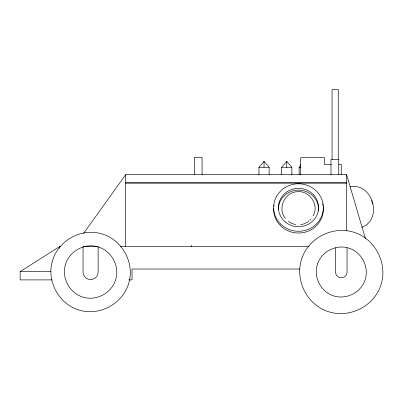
<?xml version="1.0" encoding="UTF-8"?>
<svg xmlns="http://www.w3.org/2000/svg" width="403" height="403" viewBox="0 0 403 403"><rect width="100%" height="100%" fill="white"/><g stroke="black" fill="none" stroke-linecap="round" stroke-linejoin="round"><path stroke-width="0.6" d="M313.081 215.892C319.675 205.077 309.403 190.004 296.935 191.732C284.362 192.402 277.234 208.845 285.44 218.436M299.147 174.731L299.147 167.275L300.89 164.741M83.623 233.357L125.615 174.741M258.933 174.731L258.933 167.275L264.036 161.396L269.139 167.275L269.139 174.731M281.642 174.731L281.642 167.275L286.745 161.396L291.848 167.275L291.848 174.731M308.24 221.62L309.111 220.839M309.988 220.063L310.864 219.282M52.037 279.894L20.15 279.894L20.15 271.617L59.538 246.606L60.777 246.606M307.801 222.008L304.109 223.887L300.613 224.657M361.823 227.206C383.47 219.439 372.407 181.793 350 186.972M331.261 164.52L324.39 164.52L324.39 157.654L300.709 157.654L300.709 174.741M338.757 164.52L341.255 164.52L341.255 174.741M258.933 167.275L269.139 167.275M281.642 167.275L291.848 167.275M299.147 167.275L300.976 167.275M125.615 182.836L346.645 182.836M125.615 183.053L346.645 183.053M83.048 246.606L98.136 246.606M120.175 246.606L309.071 246.606M299.882 269.018L132.028 269.018L132.028 279.894L128.889 279.894M20.15 271.617L50.783 271.617M295.847 224.647L291.843 223.479L288.296 221.358M372.221 202.805L372.846 204.135M346.645 174.741L365.45 238.757M371.752 200.417L371.949 201.873M347.054 247.835L347.054 272.015A5.768 5.768 0 0 1 341.286 277.783A5.768 5.768 0 0 1 335.518 272.015L335.518 247.764M346.645 230.874L346.645 174.524L125.615 174.524L125.615 246.606M338.757 174.741L338.757 159.543L330.989 159.543L330.989 174.741M338.258 159.543L338.258 89.421L332.072 89.421L332.072 159.543M286.745 161.396L286.745 167.275M264.036 161.396L264.036 167.275M202.079 174.741L202.079 157.321L194.311 157.321L194.311 174.741M191.692 245.362L191.692 246.606M98.136 246.984L98.136 272.015A7.546 7.546 0 0 1 90.594 279.556A7.546 7.546 0 0 1 83.048 272.015L83.048 246.984M59.538 246.606L59.538 248.324M323.211 206.82A24.855 23.737 0 0 1 299.147 233.03A24.855 23.737 0 0 1 273.672 208.064M273.854 206.2A24.855 23.737 0 0 1 274.055 204.966M322.657 203.752A24.855 23.737 0 0 1 323.04 205.58M278.418 209.887A20.085 19.183 0 0 1 299.192 190.125A20.085 19.183 0 0 1 318.471 211.222M52.178 261.718C46.541 282.246 59.704 305.051 80.298 310.431C100.826 316.068 123.63 302.9 129.01 282.307C134.647 261.784 121.479 238.979 100.886 233.599C80.358 227.962 57.558 241.125 52.178 261.718M65.251 265.224C61.533 278.765 70.218 293.807 83.804 297.354C97.345 301.076 112.387 292.392 115.933 278.805C119.651 265.265 110.966 250.223 97.385 246.671C83.844 242.954 68.802 251.638 65.251 265.224M301.993 258.051C294.392 279.032 306.245 303.963 327.322 311.302C348.303 318.909 373.233 307.056 380.573 285.979C388.18 264.998 376.326 240.067 355.25 232.722C334.268 225.121 309.338 236.974 301.993 258.051M317.67 263.622C313.096 276.231 320.224 291.218 332.893 295.631C345.502 300.2 360.489 293.077 364.901 280.407C369.47 267.799 362.347 252.812 349.678 248.399C337.069 243.825 322.083 250.953 317.67 263.622M280.921 224.31A24.855 23.737 0 0 0 322.501 213.666A24.855 23.737 0 0 0 292.059 184.594A24.855 23.737 0 0 0 280.921 224.31M285.717 222.325A20.085 19.183 0 0 0 318.299 210.688A20.085 19.183 0 0 0 291.46 189.556A20.085 19.183 0 0 0 285.717 222.325"/></g></svg>
